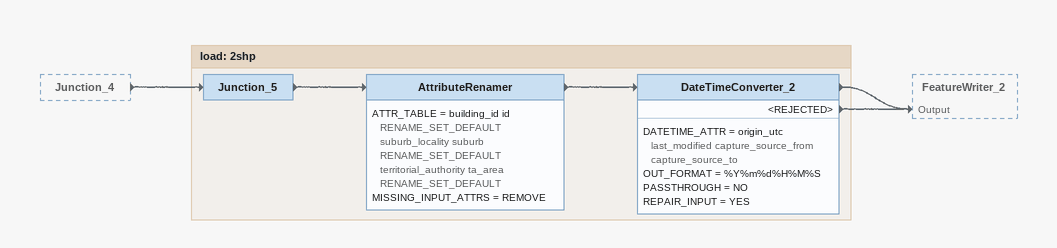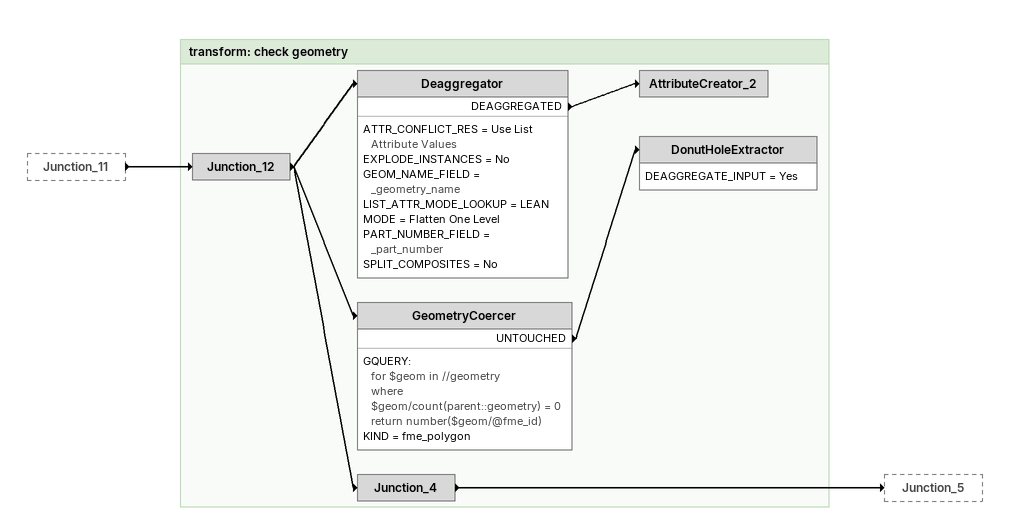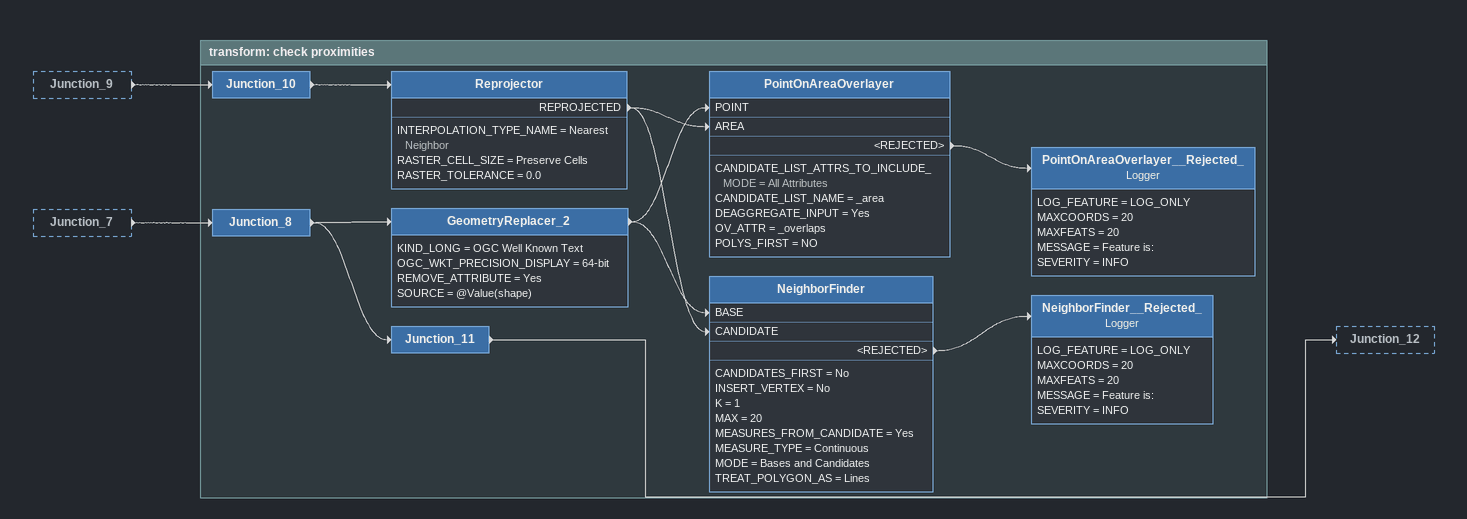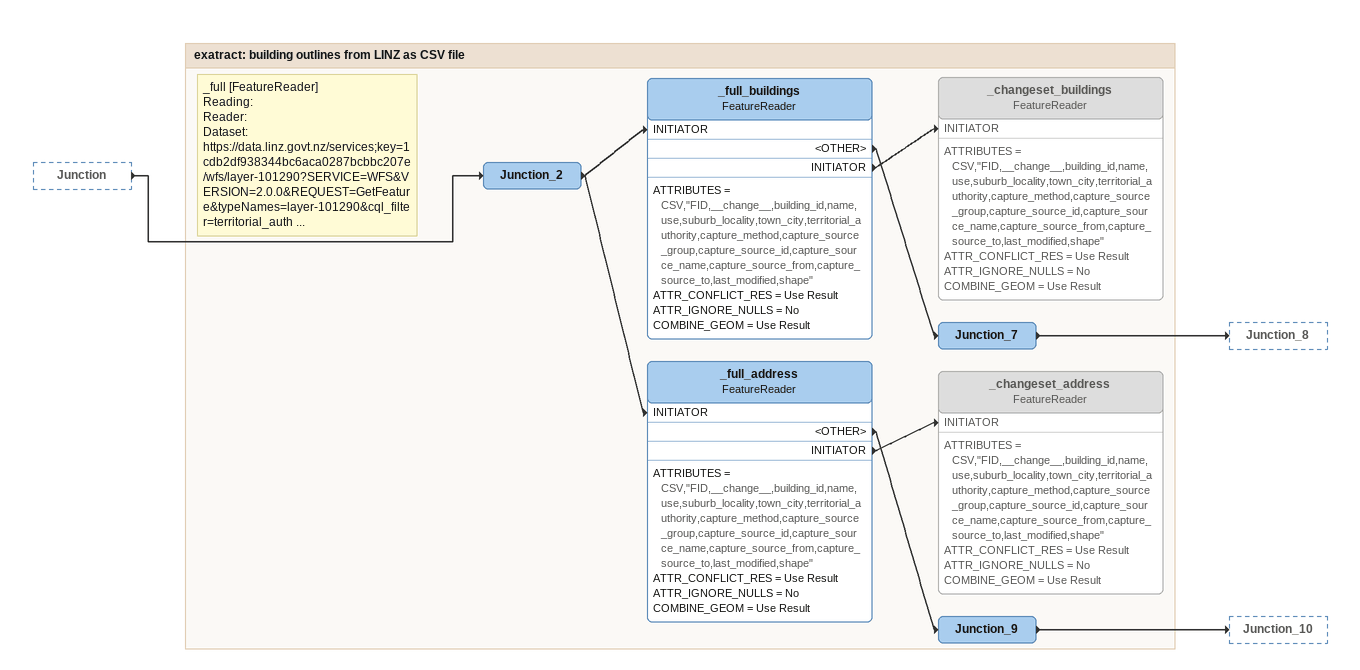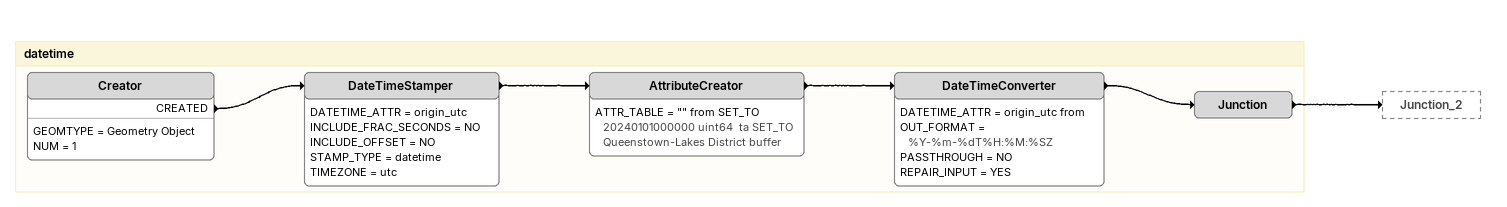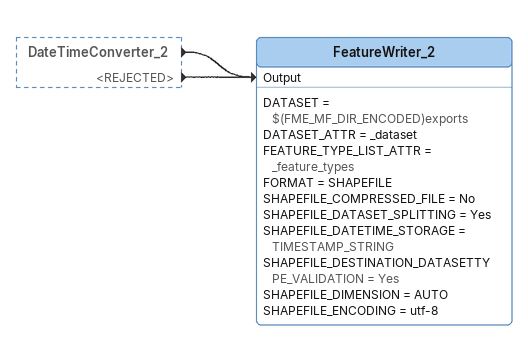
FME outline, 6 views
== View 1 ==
Junction_4 [outside]
    -> Junction_5

Bookmark: load: 2shp
Junction_5
    -> AttributeRenamer
AttributeRenamer
    ATTR_TABLE = building_id id RENAME_SET_DEFAULT  suburb_locality suburb RENAME_SET_DEFAULT  territorial_authority ta_area RENAME_SET_DEFAULT
    MISSING_INPUT_ATTRS = REMOVE
    -> DateTimeConverter_2
DateTimeConverter_2
    DATETIME_ATTR = origin_utc last_modified capture_source_from capture_source_to
    OUT_FORMAT = %Y%m%d%H%M%S
    PASSTHROUGH = NO
    REPAIR_INPUT = YES
    -> FeatureWriter_2 [Output]
    <REJECTED> -> FeatureWriter_2 [Output]

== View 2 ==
Junction_11 [outside]
    -> Junction_12

Bookmark: transform: check geometry
Junction_12
    -> Deaggregator
    -> GeometryCoercer
    -> Junction_4
Deaggregator
    ATTR_CONFLICT_RES = Use List Attribute Values
    EXPLODE_INSTANCES = No
    GEOM_NAME_FIELD = _geometry_name
    LIST_ATTR_MODE_LOOKUP = LEAN
    MODE = Flatten One Level
    PART_NUMBER_FIELD = _part_number
    SPLIT_COMPOSITES = No
    DEAGGREGATED -> AttributeCreator_2
AttributeCreator_2
GeometryCoercer
    GQUERY:
      for $geom in //geometry
      where $geom/count(parent::geometry) = 0
      return number($geom/@fme_id)
    KIND = fme_polygon
    UNTOUCHED -> DonutHoleExtractor
DonutHoleExtractor
    DEAGGREGATE_INPUT = Yes
Junction_4
    -> Junction_5

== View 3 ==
Junction_9 [outside]
    -> Junction_10
Junction_7 [outside]
    -> Junction_8

Bookmark: transform: check proximities
Junction_8
    -> GeometryReplacer_2
    -> Junction_11
GeometryReplacer_2
    KIND_LONG = OGC Well Known Text
    OGC_WKT_PRECISION_DISPLAY = 64-bit
    REMOVE_ATTRIBUTE = Yes
    SOURCE = @Value(shape)
    -> PointOnAreaOverlayer [POINT]
    -> NeighborFinder [BASE]
Junction_11
    -> Junction_12
Junction_10
    -> Reprojector
Reprojector
    INTERPOLATION_TYPE_NAME = Nearest Neighbor
    RASTER_CELL_SIZE = Preserve Cells
    RASTER_TOLERANCE = 0.0
    REPROJECTED -> PointOnAreaOverlayer [AREA]
    REPROJECTED -> NeighborFinder [CANDIDATE]
PointOnAreaOverlayer
    CANDIDATE_LIST_ATTRS_TO_INCLUDE_MODE = All Attributes
    CANDIDATE_LIST_NAME = _area
    DEAGGREGATE_INPUT = Yes
    OV_ATTR = _overlaps
    POLYS_FIRST = NO
    <REJECTED> -> PointOnAreaOverlayer__Rejected_
PointOnAreaOverlayer__Rejected_: Logger
    LOG_FEATURE = LOG_ONLY
    MAXCOORDS = 20
    MAXFEATS = 20
    MESSAGE = Feature is:
    SEVERITY = INFO
NeighborFinder
    CANDIDATES_FIRST = No
    INSERT_VERTEX = No
    K = 1
    MAX = 20
    MEASURES_FROM_CANDIDATE = Yes
    MEASURE_TYPE = Continuous
    MODE = Bases and Candidates
    TREAT_POLYGON_AS = Lines
    <REJECTED> -> NeighborFinder__Rejected_
NeighborFinder__Rejected_: Logger
    LOG_FEATURE = LOG_ONLY
    MAXCOORDS = 20
    MAXFEATS = 20
    MESSAGE = Feature is:
    SEVERITY = INFO

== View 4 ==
Junction [outside]
    -> Junction_2

Bookmark: exatract: building outlines from LINZ as CSV file
Junction_2
    -> _full_buildings [INITIATOR]
    -> _full_address [INITIATOR]
Note: _full [FeatureReader] / Reading: / Reader: / Dataset: https://data.linz.govt.nz/services;key=1cdb2df938344bc6aca0287bcbbc207e/wfs/layer-101290?SERVICE=WFS&VERSION=2.0.0&REQUEST=GetFeature&typeNames=layer-101290&cql_filter=territorial_auth ...
_full_buildings: FeatureReader
    ATTRIBUTES = CSV,"FID,__change__,building_id,name,use,suburb_locality,town_city,territorial_authority,capture_method,capture_source_group,capture_source_id,capture_source_name,capture_source_from,capture_source_to,last_modified,shape"
    ATTR_CONFLICT_RES = Use Result
    ATTR_IGNORE_NULLS = No
    COMBINE_GEOM = Use Result
    <OTHER> -> Junction_7
    INITIATOR -> _changeset_buildings [INITIATOR]
_changeset_buildings: FeatureReader [off]
    ATTRIBUTES = CSV,"FID,__change__,building_id,name,use,suburb_locality,town_city,territorial_authority,capture_method,capture_source_group,capture_source_id,capture_source_name,capture_source_from,capture_source_to,last_modified,shape"
    ATTR_CONFLICT_RES = Use Result
    ATTR_IGNORE_NULLS = No
    COMBINE_GEOM = Use Result
Junction_7
    -> Junction_8
_full_address: FeatureReader
    ATTRIBUTES = CSV,"FID,__change__,building_id,name,use,suburb_locality,town_city,territorial_authority,capture_method,capture_source_group,capture_source_id,capture_source_name,capture_source_from,capture_source_to,last_modified,shape"
    ATTR_CONFLICT_RES = Use Result
    ATTR_IGNORE_NULLS = No
    COMBINE_GEOM = Use Result
    <OTHER> -> Junction_9
    INITIATOR -> _changeset_address [INITIATOR]
_changeset_address: FeatureReader [off]
    ATTRIBUTES = CSV,"FID,__change__,building_id,name,use,suburb_locality,town_city,territorial_authority,capture_method,capture_source_group,capture_source_id,capture_source_name,capture_source_from,capture_source_to,last_modified,shape"
    ATTR_CONFLICT_RES = Use Result
    ATTR_IGNORE_NULLS = No
    COMBINE_GEOM = Use Result
Junction_9
    -> Junction_10

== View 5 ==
Bookmark: datetime
Creator
    GEOMTYPE = Geometry Object
    NUM = 1
    CREATED -> DateTimeStamper
DateTimeStamper
    DATETIME_ATTR = origin_utc
    INCLUDE_FRAC_SECONDS = NO
    INCLUDE_OFFSET = NO
    STAMP_TYPE = datetime
    TIMEZONE = utc
    -> AttributeCreator
AttributeCreator
    ATTR_TABLE = "" from SET_TO 20240101000000 uint64  ta SET_TO Queenstown-Lakes District buffer
    -> DateTimeConverter
DateTimeConverter
    DATETIME_ATTR = origin_utc from
    OUT_FORMAT = %Y-%m-%dT%H:%M:%SZ
    PASSTHROUGH = NO
    REPAIR_INPUT = YES
    -> Junction
Junction
    -> Junction_2

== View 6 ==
DateTimeConverter_2 [outside]
    -> FeatureWriter_2 [Output]
    <REJECTED> -> FeatureWriter_2 [Output]
FeatureWriter_2
    DATASET = $(FME_MF_DIR_ENCODED)exports
    DATASET_ATTR = _dataset
    FEATURE_TYPE_LIST_ATTR = _feature_types
    FORMAT = SHAPEFILE
    SHAPEFILE_COMPRESSED_FILE = No
    SHAPEFILE_DATASET_SPLITTING = Yes
    SHAPEFILE_DATETIME_STORAGE = TIMESTAMP_STRING
    SHAPEFILE_DESTINATION_DATASETTYPE_VALIDATION = Yes
    SHAPEFILE_DIMENSION = AUTO
    SHAPEFILE_ENCODING = utf-8
